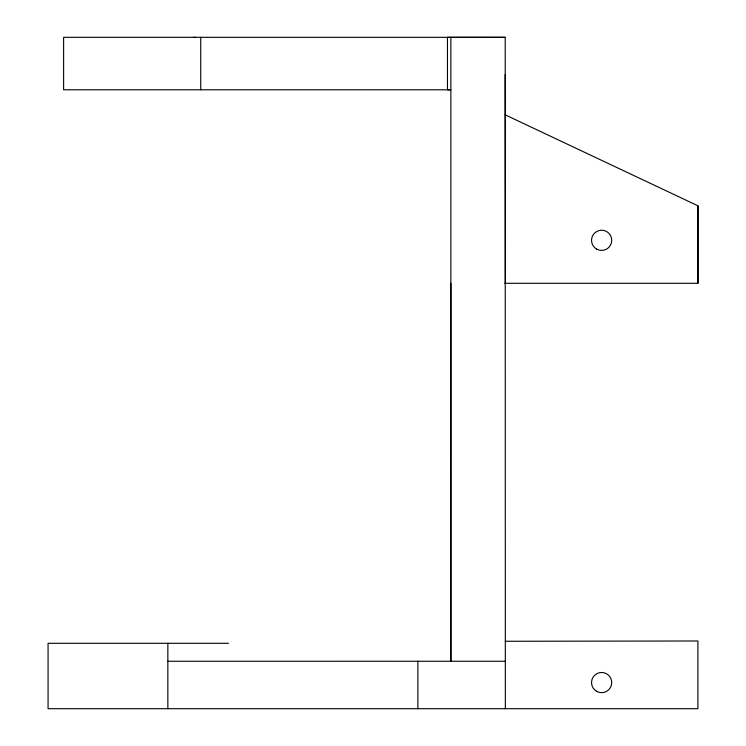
<?xml version="1.0" encoding="UTF-8"?>
<svg xmlns="http://www.w3.org/2000/svg" width="746" height="746" viewBox="0 0 746 746"><rect width="100%" height="100%" fill="white"/><g stroke="black" fill="none" stroke-linecap="round" stroke-linejoin="round"><path stroke-width="1.12" d="M200.73 89.781L200.73 37.319M505.35 283.293L505.201 37.328L63.615 37.319L63.615 89.781L450.854 89.8L447.469 89.8L447.469 37.319L450.864 37.319L450.854 661.264L450.845 283.293M505.34 708.691L505.201 74.469M504.809 283.293L697.92 283.303L697.93 205.793L505.191 114.837M505.201 37.328L450.864 37.319M193.969 37.319L195.489 37.3M505.34 641.271L697.911 640.991L697.911 708.7L48.07 708.7L48.07 643.294L228.463 643.294M167.85 661.264L505.34 661.254M697.93 205.793L697.92 283.303M417.863 661.264L417.863 708.7M167.85 643.294L167.85 708.7M596.576 691.309A10.09 10.09 0 0 0 611.72 682.571A10.09 10.09 0 0 0 596.576 673.834A10.09 10.09 0 0 0 596.576 691.309M596.576 249.052A10.09 10.09 0 0 0 611.72 240.305A10.09 10.09 0 0 0 596.586 231.568A10.09 10.09 0 0 0 596.576 249.052"/></g></svg>
